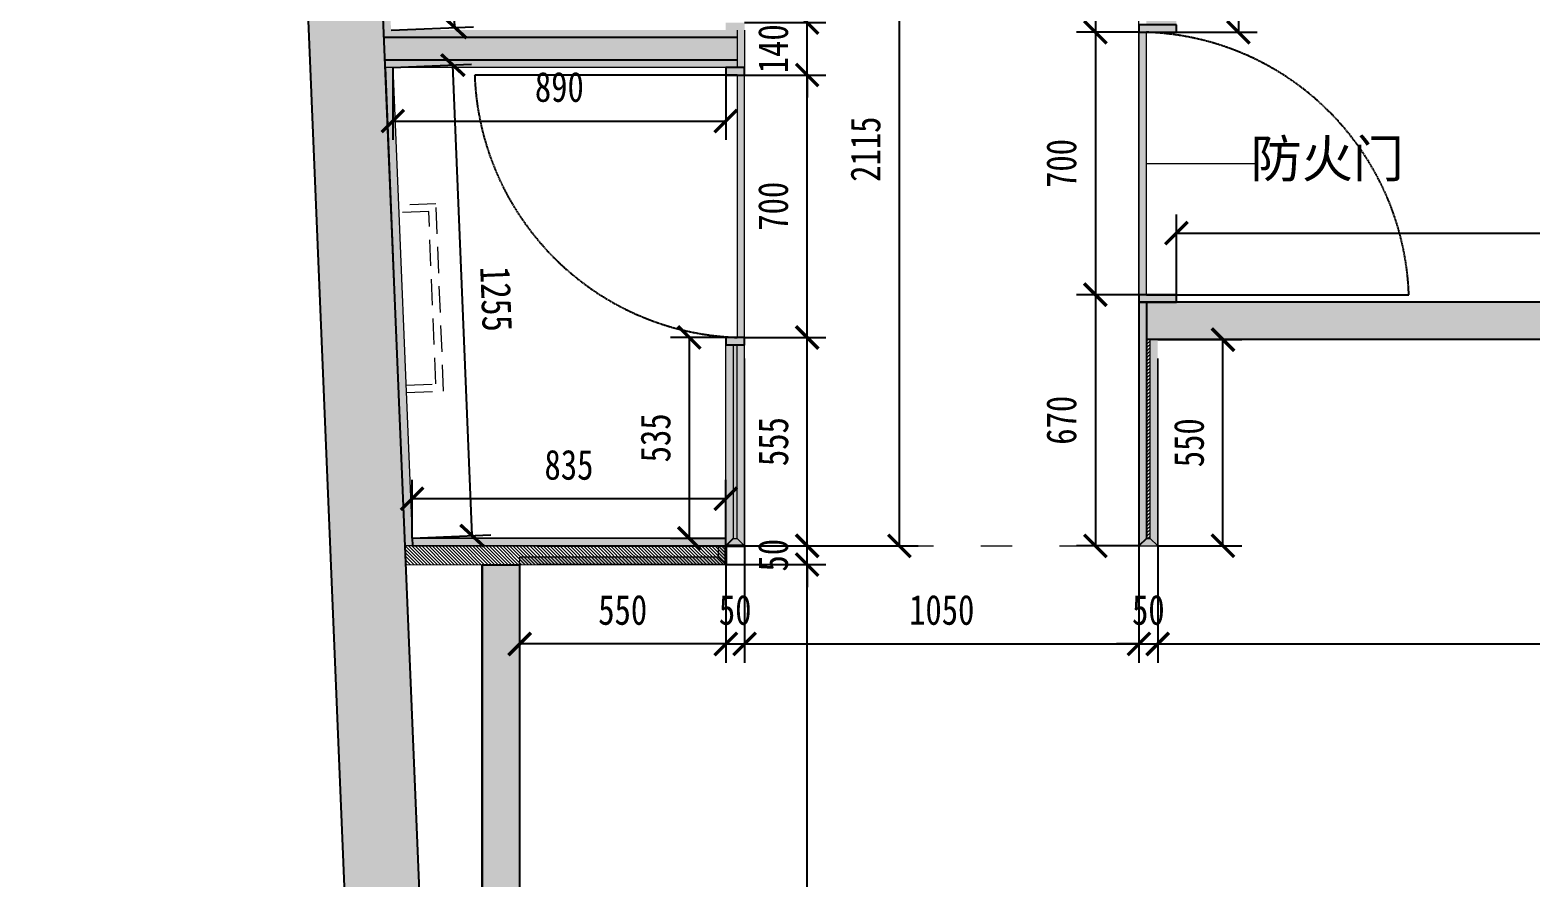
# Model space of a CAD drawing. Header units: millimetres. Extents: x 346472 to 732256, y -34068 to -15883.
# Drawn here: x 428065 to 432070, y -25010 to -22748 of the extents above; entities that cross this region are included whole.
import ezdxf

# ---------------------------------------------------------------- set-up
doc = ezdxf.new("R2010")
doc.units = ezdxf.units.MM
doc.header["$LTSCALE"] = 7
doc.header["$PDMODE"] = 3
for name, pattern in [('AED-090-P-PL02-N$0$ACAD_ISO03W100', [30, 12, -18]), ('DASH', [0.35, 0.25, -0.1]), ('DASHED', [0.75, 0.5, -0.25])]:
    doc.linetypes.add(name, pattern=pattern)
doc.layers.get('0').update_dxf_attribs({"lineweight": 0})
for name, color, linetype, lineweight in [('EA7 FLOOR', 253, 'Continuous', 5), ('EA7 furniture', 7, 'Continuous', 5), ('materials', 1, 'Continuous', 40), ('QUOTE', 251, 'Continuous', 5)]:
    doc.layers.add(name, color=color, linetype=linetype, lineweight=lineweight)
doc.layers.add('WALL', color=7, linetype='Continuous')
doc.layers.add('walls', color=7, linetype='Continuous')
doc.styles.add('DIM_FONT', font='', dxfattribs={"width": 0.8})
doc.styles.get("Standard").update_dxf_attribs({"font": 'STKaiti.ttf'})
doc.styles.get('DIM_FONT').set_extended_font_data('SimHei')
doc.dimstyles.new('DIMN100', dxfattribs={"dimtxt": 80, "dimasz": 60, "dimexe": 50, "dimexo": 0, "dimgap": 50, "dimtad": 1, "dimdec": 0, "dimrnd": 5, "dimzin": 0, "dimdsep": 46, "dimtxsty": 'DIM_FONT', "dimblk": 'ARCHTICK', "dimcen": 1, "dimclrd": 256, "dimclre": 256, "dimclrt": 256, "dimadec": 0, "dimazin": 0, "dimtfac": 1, "dimtdec": 0, "dimtix": 1, "dimtmove": 2, "dimatfit": 3, "dimldrblk": '_DIMX', "dimfxl": 250, "dimtolj": 1, "dimtzin": 0, "dimarcsym": 0})

# ---------------------------------------------------------------- blocks, each defined once
blk = doc.blocks.new('_ArchTick')
at = {"color": 0, "linetype": 'ByBlock', "const_width": 0.15}
blk.add_lwpolyline([(-0.5, -0.5), (0.5, 0.5)], dxfattribs=at)
blk = doc.blocks.new('*D84')
at = {"layer": 'Defpoints', "color": 0, "lineweight": 5, "transparency": 16777216}
for p in [(429921.5, -24174.3), (430138.5, -24174.3), (429921.5, -28174.3)]:
    blk.add_point(p, dxfattribs=at)
at = {"layer": 'QUOTE', "lineweight": -2, "transparency": 16777216}
for p, q in [((429921.5, -24174.3), (430188.5, -24174.3)), ((430138.5, -28174.3), (430138.5, -24174.3)), ((429921.5, -28174.3), (430188.5, -28174.3))]:
    blk.add_line(p, q, dxfattribs=at)
at = {"layer": 'QUOTE', "lineweight": -2, "transparency": 16777216, "xscale": 60, "yscale": 60, "zscale": 60}
for p, rotation in [((430138.5, -24174.3), 90), ((430138.5, -28174.3), 270)]:
    blk.add_blockref('_ArchTick', p, dxfattribs=dict(at, rotation=rotation))
at = {"layer": 'QUOTE', "lineweight": 5, "transparency": 16777216, "insert": (430048, -26174.3), "char_height": 80, "attachment_point": 5, "rotation": 90, "style": 'DIM_FONT'}
blk.add_mtext('\\A1;4000', dxfattribs=at)
blk = doc.blocks.new('_DIMX')
blk.add_line((-150, 0), (150, 0))
at = {"const_width": 50}
blk.add_lwpolyline([(-70, -70), (70, 70)], dxfattribs=at)
blk = doc.blocks.new('*D85')
at = {"layer": 'Defpoints', "color": 0, "lineweight": 5, "transparency": 16777216}
for p in [(429921.5, -24124.3, 1), (430138.5, -24124.3), (429921.5, -24174.3)]:
    blk.add_point(p, dxfattribs=at)
at = {"layer": 'QUOTE', "lineweight": -2, "transparency": 16777216}
for p, q in [((430138.5, -24124.3), (430138.5, -24064.3)), ((429921.5, -24124.3), (430188.5, -24124.3)), ((430138.5, -24174.3), (430138.5, -24124.3)), ((429921.5, -24174.3), (430188.5, -24174.3)), ((430138.5, -24174.3), (430138.5, -24234.3))]:
    blk.add_line(p, q, dxfattribs=at)
at = {"layer": 'QUOTE', "lineweight": -2, "transparency": 16777216, "xscale": 60, "yscale": 60, "zscale": 60}
for p, rotation in [((430138.5, -24124.3), 270), ((430138.5, -24174.3), 90)]:
    blk.add_blockref('_ArchTick', p, dxfattribs=dict(at, rotation=rotation))
at = {"layer": 'QUOTE', "lineweight": 5, "transparency": 16777216, "insert": (430048, -24149.3), "char_height": 80, "attachment_point": 5, "rotation": 90, "style": 'DIM_FONT'}
blk.add_mtext('\\A1;50', dxfattribs=at)
blk = doc.blocks.new('*D86')
at = {"layer": 'Defpoints', "color": 0, "lineweight": 5, "transparency": 16777216}
for p in [(429371.5, -24174.8, 1), (429921.4, -24174.3), (429371.5, -24386)]:
    blk.add_point(p, dxfattribs=at)
at = {"layer": 'QUOTE', "lineweight": -2, "transparency": 16777216}
for p, q in [((429371.5, -24174.8), (429371.5, -24436)), ((429921.4, -24174.3), (429921.4, -24436)), ((429921.4, -24386), (429371.5, -24386))]:
    blk.add_line(p, q, dxfattribs=at)
at = {"layer": 'QUOTE', "lineweight": -2, "transparency": 16777216, "xscale": 60, "yscale": 60, "zscale": 60, "rotation": 180}
blk.add_blockref('_ArchTick', (429371.5, -24386), dxfattribs=at)
at = {"layer": 'QUOTE', "lineweight": -2, "transparency": 16777216, "xscale": 60, "yscale": 60, "zscale": 60}
blk.add_blockref('_ArchTick', (429921.4, -24386), dxfattribs=at)
at = {"layer": 'QUOTE', "lineweight": 5, "transparency": 16777216, "insert": (429646.4, -24295.5), "char_height": 80, "attachment_point": 5, "style": 'DIM_FONT'}
blk.add_mtext('\\A1;550', dxfattribs=at)
blk = doc.blocks.new('*D88')
at = {"layer": 'Defpoints', "color": 0, "lineweight": 5, "transparency": 16777216}
for p in [(429921.5, -24124.3, -1), (429971.5, -24124.3, -1), (429971.5, -24386)]:
    blk.add_point(p, dxfattribs=at)
at = {"layer": 'QUOTE', "lineweight": -2, "transparency": 16777216}
for p, q in [((429921.5, -24124.3), (429921.5, -24436)), ((429971.5, -24124.3), (429971.5, -24436)), ((429921.5, -24386), (429861.5, -24386)), ((429921.5, -24386), (429971.5, -24386)), ((429971.5, -24386), (430031.5, -24386))]:
    blk.add_line(p, q, dxfattribs=at)
at = {"layer": 'QUOTE', "lineweight": -2, "transparency": 16777216, "xscale": 60, "yscale": 60, "zscale": 60}
blk.add_blockref('_ArchTick', (429921.5, -24386), dxfattribs=at)
at = {"layer": 'QUOTE', "lineweight": -2, "transparency": 16777216, "xscale": 60, "yscale": 60, "zscale": 60, "rotation": 180}
blk.add_blockref('_ArchTick', (429971.5, -24386), dxfattribs=at)
at = {"layer": 'QUOTE', "lineweight": 5, "transparency": 16777216, "insert": (429946.5, -24295.5), "char_height": 80, "attachment_point": 5, "style": 'DIM_FONT'}
blk.add_mtext('\\A1;50', dxfattribs=at)
blk = doc.blocks.new('*D89')
at = {"layer": 'Defpoints', "color": 0, "lineweight": 5, "transparency": 16777216}
for p in [(429971.5, -24124.3), (431023.8, -24124.3), (431023.8, -24386)]:
    blk.add_point(p, dxfattribs=at)
at = {"layer": 'QUOTE', "lineweight": -2, "transparency": 16777216}
for p, q in [((429971.5, -24124.3), (429971.5, -24436)), ((431023.8, -24124.3), (431023.8, -24436)), ((429971.5, -24386), (431023.8, -24386))]:
    blk.add_line(p, q, dxfattribs=at)
at = {"layer": 'QUOTE', "lineweight": -2, "transparency": 16777216, "xscale": 60, "yscale": 60, "zscale": 60, "rotation": 180}
blk.add_blockref('_ArchTick', (429971.5, -24386), dxfattribs=at)
at = {"layer": 'QUOTE', "lineweight": -2, "transparency": 16777216, "xscale": 60, "yscale": 60, "zscale": 60}
blk.add_blockref('_ArchTick', (431023.8, -24386), dxfattribs=at)
at = {"layer": 'QUOTE', "lineweight": 5, "transparency": 16777216, "insert": (430497.6, -24295.5), "char_height": 80, "attachment_point": 5, "style": 'DIM_FONT'}
blk.add_mtext('\\A1;1050', dxfattribs=at)
blk = doc.blocks.new('*D90')
at = {"layer": 'Defpoints', "color": 0, "lineweight": 5, "transparency": 16777216}
for p in [(431023.8, -24124.3), (431073.8, -24124.3), (431073.8, -24386)]:
    blk.add_point(p, dxfattribs=at)
at = {"layer": 'QUOTE', "lineweight": -2, "transparency": 16777216}
for p, q in [((431023.8, -24124.3), (431023.8, -24436)), ((431073.8, -24124.3), (431073.8, -24436)), ((431023.8, -24386), (430963.8, -24386)), ((431023.8, -24386), (431073.8, -24386)), ((431073.8, -24386), (431133.8, -24386))]:
    blk.add_line(p, q, dxfattribs=at)
at = {"layer": 'QUOTE', "lineweight": -2, "transparency": 16777216, "xscale": 60, "yscale": 60, "zscale": 60}
blk.add_blockref('_ArchTick', (431023.8, -24386), dxfattribs=at)
at = {"layer": 'QUOTE', "lineweight": -2, "transparency": 16777216, "xscale": 60, "yscale": 60, "zscale": 60, "rotation": 180}
blk.add_blockref('_ArchTick', (431073.8, -24386), dxfattribs=at)
at = {"layer": 'QUOTE', "lineweight": 5, "transparency": 16777216, "insert": (431048.8, -24295.5), "char_height": 80, "attachment_point": 5, "style": 'DIM_FONT'}
blk.add_mtext('\\A1;50', dxfattribs=at)
blk = doc.blocks.new('*D91')
at = {"layer": 'Defpoints', "color": 0, "lineweight": 5, "transparency": 16777216}
for p in [(429971.5, -23568.4, -1), (430138.5, -23568.4), (429971.5, -24124.3)]:
    blk.add_point(p, dxfattribs=at)
at = {"layer": 'QUOTE', "lineweight": -2, "transparency": 16777216}
for p, q in [((429971.5, -23568.4), (430188.5, -23568.4)), ((430138.5, -24124.3), (430138.5, -23568.4)), ((429971.5, -24124.3), (430188.5, -24124.3))]:
    blk.add_line(p, q, dxfattribs=at)
at = {"layer": 'QUOTE', "lineweight": -2, "transparency": 16777216, "xscale": 60, "yscale": 60, "zscale": 60}
for p, rotation in [((430138.5, -23568.4), 90), ((430138.5, -24124.3), 270)]:
    blk.add_blockref('_ArchTick', p, dxfattribs=dict(at, rotation=rotation))
at = {"layer": 'QUOTE', "lineweight": 5, "transparency": 16777216, "insert": (430048.5, -23846.3), "char_height": 80, "attachment_point": 5, "rotation": 90, "style": 'DIM_FONT'}
blk.add_mtext('\\A1;555', dxfattribs=at)
blk = doc.blocks.new('*D92')
at = {"layer": 'Defpoints', "color": 0, "lineweight": 5, "transparency": 16777216}
for p in [(429961.5, -22868.4, -1), (430138.5, -22868.4), (429971.5, -23568.4)]:
    blk.add_point(p, dxfattribs=at)
at = {"layer": 'QUOTE', "lineweight": -2, "transparency": 16777216}
for p, q in [((429961.5, -22868.4), (430188.5, -22868.4)), ((430138.5, -23568.4), (430138.5, -22868.4)), ((429971.5, -23568.4), (430188.5, -23568.4))]:
    blk.add_line(p, q, dxfattribs=at)
at = {"layer": 'QUOTE', "lineweight": -2, "transparency": 16777216, "xscale": 60, "yscale": 60, "zscale": 60}
for p, rotation in [((430138.5, -22868.4), 90), ((430138.5, -23568.4), 270)]:
    blk.add_blockref('_ArchTick', p, dxfattribs=dict(at, rotation=rotation))
at = {"layer": 'QUOTE', "lineweight": 5, "transparency": 16777216, "insert": (430048, -23218.4), "char_height": 80, "attachment_point": 5, "rotation": 90, "style": 'DIM_FONT'}
blk.add_mtext('\\A1;700', dxfattribs=at)
blk = doc.blocks.new('*D93')
at = {"layer": 'Defpoints', "color": 0, "lineweight": 5, "transparency": 16777216}
for p in [(429971.5, -22728.4, -1), (430138.5, -22728.4), (429971.5, -22868.4)]:
    blk.add_point(p, dxfattribs=at)
at = {"layer": 'QUOTE', "lineweight": -2, "transparency": 16777216}
for p, q in [((430138.5, -22728.4), (430138.5, -22668.4)), ((429971.5, -22728.4), (430188.5, -22728.4)), ((430138.5, -22868.4), (430138.5, -22728.4)), ((429971.5, -22868.4), (430188.5, -22868.4)), ((430138.5, -22868.4), (430138.5, -22928.4))]:
    blk.add_line(p, q, dxfattribs=at)
at = {"layer": 'QUOTE', "lineweight": -2, "transparency": 16777216, "xscale": 60, "yscale": 60, "zscale": 60}
for p, rotation in [((430138.5, -22728.4), 270), ((430138.5, -22868.4), 90)]:
    blk.add_blockref('_ArchTick', p, dxfattribs=dict(at, rotation=rotation))
at = {"layer": 'QUOTE', "lineweight": 5, "transparency": 16777216, "insert": (430048, -22798.4), "char_height": 80, "attachment_point": 5, "rotation": 90, "style": 'DIM_FONT'}
blk.add_mtext('\\A1;140', dxfattribs=at)
blk = doc.blocks.new('*D94')
at = {"layer": 'Defpoints', "color": 0, "lineweight": 5, "transparency": 16777216}
for p in [(429971.5, -22028.4, -1), (430138.5, -22028.4), (429971.5, -22728.4, -1)]:
    blk.add_point(p, dxfattribs=at)
at = {"layer": 'QUOTE', "lineweight": -2, "transparency": 16777216}
for p, q in [((429971.5, -22028.4), (430188.5, -22028.4)), ((430138.5, -22728.4), (430138.5, -22028.4)), ((429971.5, -22728.4), (430188.5, -22728.4))]:
    blk.add_line(p, q, dxfattribs=at)
at = {"layer": 'QUOTE', "lineweight": -2, "transparency": 16777216, "xscale": 60, "yscale": 60, "zscale": 60}
for p, rotation in [((430138.5, -22028.4), 90), ((430138.5, -22728.4), 270)]:
    blk.add_blockref('_ArchTick', p, dxfattribs=dict(at, rotation=rotation))
at = {"layer": 'QUOTE', "lineweight": 5, "transparency": 16777216, "insert": (430048, -22378.4), "char_height": 80, "attachment_point": 5, "rotation": 90, "style": 'DIM_FONT'}
blk.add_mtext('\\A1;700', dxfattribs=at)
blk = doc.blocks.new('*D95')
at = {"layer": 'Defpoints', "color": 0, "lineweight": 5, "transparency": 16777216}
for p in [(429971.5, -22008.4, -1), (430384.5, -22008.4), (429971.4, -24124.3, -1)]:
    blk.add_point(p, dxfattribs=at)
at = {"layer": 'QUOTE', "lineweight": -2, "transparency": 16777216}
for p, q in [((429971.5, -22008.4), (430434.5, -22008.4)), ((430384.5, -24124.3), (430384.5, -22008.4)), ((429971.4, -24124.3), (430434.5, -24124.3))]:
    blk.add_line(p, q, dxfattribs=at)
at = {"layer": 'QUOTE', "lineweight": -2, "transparency": 16777216, "xscale": 60, "yscale": 60, "zscale": 60}
for p, rotation in [((430384.5, -22008.4), 90), ((430384.5, -24124.3), 270)]:
    blk.add_blockref('_ArchTick', p, dxfattribs=dict(at, rotation=rotation))
at = {"layer": 'QUOTE', "lineweight": 5, "transparency": 16777216, "insert": (430294.5, -23066.3), "char_height": 80, "attachment_point": 5, "rotation": 90, "style": 'DIM_FONT'}
blk.add_mtext('\\A1;2115', dxfattribs=at)
blk = doc.blocks.new('*D100')
at = {"layer": 'Defpoints', "color": 0, "lineweight": 5, "transparency": 16777216}
for p in [(429033.2, -22848.4, -1), (429921.5, -22848.4, -1), (429921.5, -22991.1)]:
    blk.add_point(p, dxfattribs=at)
at = {"layer": 'QUOTE', "lineweight": -2, "transparency": 16777216}
for p, q in [((429033.2, -22848.4), (429033.2, -23041.1)), ((429921.5, -22848.4), (429921.5, -23041.1)), ((429033.2, -22991.1), (429921.5, -22991.1))]:
    blk.add_line(p, q, dxfattribs=at)
at = {"layer": 'QUOTE', "lineweight": -2, "transparency": 16777216, "xscale": 60, "yscale": 60, "zscale": 60, "rotation": 180}
blk.add_blockref('_ArchTick', (429033.2, -22991.1), dxfattribs=at)
at = {"layer": 'QUOTE', "lineweight": -2, "transparency": 16777216, "xscale": 60, "yscale": 60, "zscale": 60}
blk.add_blockref('_ArchTick', (429921.5, -22991.1), dxfattribs=at)
at = {"layer": 'QUOTE', "lineweight": 5, "transparency": 16777216, "insert": (429477.4, -22900.6), "char_height": 80, "attachment_point": 5, "style": 'DIM_FONT'}
blk.add_mtext('\\A1;890', dxfattribs=at)
blk = doc.blocks.new('*D101')
at = {"layer": 'Defpoints', "color": 0, "lineweight": 5, "transparency": 16777216}
for p in [(429084.6, -23998.5), (429084.6, -24103.5, 1), (429921.5, -24104.3, 1)]:
    blk.add_point(p, dxfattribs=at)
at = {"layer": 'QUOTE', "lineweight": -2, "transparency": 16777216}
for p, q in [((429084.6, -24103.5), (429084.6, -23948.5)), ((429921.5, -24104.3), (429921.5, -23948.5)), ((429921.5, -23998.5), (429084.6, -23998.5))]:
    blk.add_line(p, q, dxfattribs=at)
at = {"layer": 'QUOTE', "lineweight": -2, "transparency": 16777216, "xscale": 60, "yscale": 60, "zscale": 60, "rotation": 180}
blk.add_blockref('_ArchTick', (429084.6, -23998.5), dxfattribs=at)
at = {"layer": 'QUOTE', "lineweight": -2, "transparency": 16777216, "xscale": 60, "yscale": 60, "zscale": 60}
blk.add_blockref('_ArchTick', (429921.5, -23998.5), dxfattribs=at)
at = {"layer": 'QUOTE', "lineweight": 5, "transparency": 16777216, "insert": (429503, -23908.5), "char_height": 80, "attachment_point": 5, "style": 'DIM_FONT'}
blk.add_mtext('\\A1;835', dxfattribs=at)
blk = doc.blocks.new('*D102')
at = {"layer": 'Defpoints', "color": 0, "lineweight": 5, "transparency": 16777216}
for p in [(429824.2, -23568.4), (429921.5, -23568.4, -1), (429921.5, -24104.3)]:
    blk.add_point(p, dxfattribs=at)
at = {"layer": 'QUOTE', "lineweight": -2, "transparency": 16777216}
for p, q in [((429921.5, -23568.4), (429774.2, -23568.4)), ((429824.2, -24104.3), (429824.2, -23568.4)), ((429921.5, -24104.3), (429774.2, -24104.3))]:
    blk.add_line(p, q, dxfattribs=at)
at = {"layer": 'QUOTE', "lineweight": -2, "transparency": 16777216, "xscale": 60, "yscale": 60, "zscale": 60}
for p, rotation in [((429824.2, -23568.4), 90), ((429824.2, -24104.3), 270)]:
    blk.add_blockref('_ArchTick', p, dxfattribs=dict(at, rotation=rotation))
at = {"layer": 'QUOTE', "lineweight": 5, "transparency": 16777216, "insert": (429734.2, -23836.3), "char_height": 80, "attachment_point": 5, "rotation": 90, "style": 'DIM_FONT'}
blk.add_mtext('\\A1;535', dxfattribs=at)
blk = doc.blocks.new('*D103')
at = {"layer": 'Defpoints', "color": 0, "lineweight": 5, "transparency": 16777216}
for p in [(429033.2, -22848.4), (429193.3, -22841.8), (429084.6, -24103.5)]:
    blk.add_point(p, dxfattribs=at)
at = {"layer": 'EA7 furniture', "lineweight": -2, "transparency": 16777216}
for p, q in [((429033.2, -22848.4), (429243.2, -22839.8)), ((429244.6, -24097), (429193.3, -22841.8)), ((429084.6, -24103.5), (429294.6, -24094.9))]:
    blk.add_line(p, q, dxfattribs=at)
at = {"layer": 'EA7 furniture', "lineweight": -2, "transparency": 16777216, "xscale": 60, "yscale": 60, "zscale": 60}
for p, rotation in [((429193.3, -22841.8), 92.34377635843678), ((429244.6, -24097), 272.3437763584368)]:
    blk.add_blockref('_ArchTick', p, dxfattribs=dict(at, rotation=rotation))
at = {"layer": 'EA7 furniture', "lineweight": 5, "transparency": 16777216, "insert": (429308.9, -23465.7), "char_height": 80, "attachment_point": 5, "rotation": 272.3438, "style": 'DIM_FONT'}
blk.add_mtext('\\A1;1255', dxfattribs=at)
blk = doc.blocks.new('*D104')
at = {"layer": 'Defpoints', "color": 0, "lineweight": 5, "transparency": 16777216}
for p in [(428981.3, -21598.4), (429151.6, -21591.4), (429028.3, -22748.4)]:
    blk.add_point(p, dxfattribs=at)
at = {"layer": 'QUOTE', "lineweight": -2, "transparency": 16777216}
for p, q in [((428981.3, -21598.4), (429201.6, -21589.4)), ((429198.6, -22741.4), (429151.6, -21591.4)), ((429028.3, -22748.4), (429248.6, -22739.4))]:
    blk.add_line(p, q, dxfattribs=at)
at = {"layer": 'QUOTE', "lineweight": -2, "transparency": 16777216, "xscale": 60, "yscale": 60, "zscale": 60}
for p, rotation in [((429151.6, -21591.4), 92.34050927238549), ((429198.6, -22741.4), 272.3405092723855)]:
    blk.add_blockref('_ArchTick', p, dxfattribs=dict(at, rotation=rotation))
at = {"layer": 'QUOTE', "lineweight": 5, "transparency": 16777216, "insert": (429265.5, -22162.7), "char_height": 80, "attachment_point": 5, "rotation": 272.3405, "style": 'DIM_FONT'}
blk.add_mtext('\\A1;1150', dxfattribs=at)
blk = doc.blocks.new('*D105')
at = {"layer": 'Defpoints', "color": 0, "lineweight": 5, "transparency": 16777216}
for p in [(431023.8, -22008.4), (430907.5, -22754.3), (431023.8, -22754.3)]:
    blk.add_point(p, dxfattribs=at)
at = {"layer": 'QUOTE', "lineweight": -2, "transparency": 16777216}
for p, q in [((431023.8, -22008.4), (430857.5, -22008.4)), ((430907.5, -22008.4), (430907.5, -22754.3)), ((431023.8, -22754.3), (430857.5, -22754.3))]:
    blk.add_line(p, q, dxfattribs=at)
at = {"layer": 'QUOTE', "lineweight": -2, "transparency": 16777216, "xscale": 60, "yscale": 60, "zscale": 60}
for p, rotation in [((430907.5, -22008.4), 90), ((430907.5, -22754.3), 270)]:
    blk.add_blockref('_ArchTick', p, dxfattribs=dict(at, rotation=rotation))
at = {"layer": 'QUOTE', "lineweight": 5, "transparency": 16777216, "insert": (430817.5, -22381.3), "char_height": 80, "attachment_point": 5, "rotation": 90, "style": 'DIM_FONT'}
blk.add_mtext('\\A1;745', dxfattribs=at)
blk = doc.blocks.new('*D106')
at = {"layer": 'Defpoints', "color": 0, "lineweight": 5, "transparency": 16777216}
for p in [(431023.8, -22754.3), (430907.5, -23454.3), (431023.8, -23454.3)]:
    blk.add_point(p, dxfattribs=at)
at = {"layer": 'QUOTE', "lineweight": -2, "transparency": 16777216}
for p, q in [((431023.8, -22754.3), (430857.5, -22754.3)), ((430907.5, -22754.3), (430907.5, -23454.3)), ((431023.8, -23454.3), (430857.5, -23454.3))]:
    blk.add_line(p, q, dxfattribs=at)
at = {"layer": 'QUOTE', "lineweight": -2, "transparency": 16777216, "xscale": 60, "yscale": 60, "zscale": 60}
for p, rotation in [((430907.5, -22754.3), 90), ((430907.5, -23454.3), 270)]:
    blk.add_blockref('_ArchTick', p, dxfattribs=dict(at, rotation=rotation))
at = {"layer": 'QUOTE', "lineweight": 5, "transparency": 16777216, "insert": (430817.1, -23104.3), "char_height": 80, "attachment_point": 5, "rotation": 90, "style": 'DIM_FONT'}
blk.add_mtext('\\A1;700', dxfattribs=at)
blk = doc.blocks.new('*D107')
at = {"layer": 'Defpoints', "color": 0, "lineweight": 5, "transparency": 16777216}
for p in [(431023.8, -23454.3), (430907.5, -24124.3), (431023.7, -24124.3)]:
    blk.add_point(p, dxfattribs=at)
at = {"layer": 'QUOTE', "lineweight": -2, "transparency": 16777216}
for p, q in [((431023.8, -23454.3), (430857.5, -23454.3)), ((430907.5, -23454.3), (430907.5, -24124.3)), ((431023.7, -24124.3), (430857.5, -24124.3))]:
    blk.add_line(p, q, dxfattribs=at)
at = {"layer": 'QUOTE', "lineweight": -2, "transparency": 16777216, "xscale": 60, "yscale": 60, "zscale": 60}
for p, rotation in [((430907.5, -23454.3), 90), ((430907.5, -24124.3), 270)]:
    blk.add_blockref('_ArchTick', p, dxfattribs=dict(at, rotation=rotation))
at = {"layer": 'QUOTE', "lineweight": 5, "transparency": 16777216, "insert": (430817.1, -23789.3), "char_height": 80, "attachment_point": 5, "rotation": 90, "style": 'DIM_FONT'}
blk.add_mtext('\\A1;670', dxfattribs=at)
blk = doc.blocks.new('*D108')
at = {"layer": 'Defpoints', "color": 0, "lineweight": 5, "transparency": 16777216}
for p in [(431123.8, -21792.6), (431123.8, -22754.3), (431289.3, -22754.3)]:
    blk.add_point(p, dxfattribs=at)
at = {"layer": 'QUOTE', "lineweight": -2, "transparency": 16777216}
for p, q in [((431123.8, -21792.6), (431339.3, -21792.6)), ((431289.3, -21792.6), (431289.3, -22754.3)), ((431123.8, -22754.3), (431339.3, -22754.3))]:
    blk.add_line(p, q, dxfattribs=at)
at = {"layer": 'QUOTE', "lineweight": -2, "transparency": 16777216, "xscale": 60, "yscale": 60, "zscale": 60}
for p, rotation in [((431289.3, -21792.6), 90), ((431289.3, -22754.3), 270)]:
    blk.add_blockref('_ArchTick', p, dxfattribs=dict(at, rotation=rotation))
at = {"layer": 'QUOTE', "lineweight": 5, "transparency": 16777216, "insert": (431198.9, -22273.5), "char_height": 80, "attachment_point": 5, "rotation": 90, "style": 'DIM_FONT'}
blk.add_mtext('\\A1;960', dxfattribs=at)
blk = doc.blocks.new('*D109')
at = {"layer": 'Defpoints', "color": 0, "lineweight": 5, "transparency": 16777216}
for p in [(437994.8, -23290.2), (431123.8, -23474.3), (437994.8, -23474.3, 1)]:
    blk.add_point(p, dxfattribs=at)
at = {"layer": 'QUOTE', "lineweight": -2, "transparency": 16777216}
for p, q in [((431123.8, -23474.3), (431123.8, -23240.2)), ((437994.8, -23474.3), (437994.8, -23240.2)), ((431123.8, -23290.2), (437994.8, -23290.2))]:
    blk.add_line(p, q, dxfattribs=at)
at = {"layer": 'QUOTE', "lineweight": -2, "transparency": 16777216, "xscale": 60, "yscale": 60, "zscale": 60, "rotation": 180}
blk.add_blockref('_ArchTick', (431123.8, -23290.2), dxfattribs=at)
at = {"layer": 'QUOTE', "lineweight": -2, "transparency": 16777216, "xscale": 60, "yscale": 60, "zscale": 60}
blk.add_blockref('_ArchTick', (437994.8, -23290.2), dxfattribs=at)
at = {"layer": 'QUOTE', "lineweight": 5, "transparency": 16777216, "insert": (434559.3, -23199.8), "char_height": 80, "attachment_point": 5, "style": 'DIM_FONT'}
blk.add_mtext('\\A1;6870', dxfattribs=at)
blk = doc.blocks.new('*D67')
at = {"layer": 'Defpoints', "color": 0, "lineweight": 5, "transparency": 16777216}
for p in [(431073.8, -23574.3, 0), (431247.9, -23574.3), (431073.8, -24124.3)]:
    blk.add_point(p, dxfattribs=at)
at = {"layer": 'QUOTE', "lineweight": -2, "transparency": 16777216}
for p, q in [((431073.8, -23574.3), (431297.9, -23574.3)), ((431247.9, -24124.3), (431247.9, -23574.3)), ((431073.8, -24124.3), (431297.9, -24124.3))]:
    blk.add_line(p, q, dxfattribs=at)
at = {"layer": 'QUOTE', "lineweight": -2, "transparency": 16777216, "xscale": 60, "yscale": 60, "zscale": 60}
for p, rotation in [((431247.9, -23574.3), 90), ((431247.9, -24124.3), 270)]:
    blk.add_blockref('_ArchTick', p, dxfattribs=dict(at, rotation=rotation))
at = {"layer": 'QUOTE', "lineweight": 5, "transparency": 16777216, "insert": (431157.5, -23849.3), "char_height": 80, "attachment_point": 5, "rotation": 90, "style": 'DIM_FONT'}
blk.add_mtext('\\A1;550', dxfattribs=at)
blk = doc.blocks.new('*D68')
at = {"layer": 'Defpoints', "color": 0, "lineweight": 5, "transparency": 16777216}
for p in [(431073.8, -24124.3), (437073.8, -24124.3), (437073.8, -24386)]:
    blk.add_point(p, dxfattribs=at)
at = {"layer": 'QUOTE', "lineweight": -2, "transparency": 16777216}
for p, q in [((431073.8, -24124.3), (431073.8, -24436)), ((437073.8, -24124.3), (437073.8, -24436)), ((431073.8, -24386), (437073.8, -24386))]:
    blk.add_line(p, q, dxfattribs=at)
at = {"layer": 'QUOTE', "lineweight": -2, "transparency": 16777216, "xscale": 60, "yscale": 60, "zscale": 60, "rotation": 180}
blk.add_blockref('_ArchTick', (431073.8, -24386), dxfattribs=at)
at = {"layer": 'QUOTE', "lineweight": -2, "transparency": 16777216, "xscale": 60, "yscale": 60, "zscale": 60}
blk.add_blockref('_ArchTick', (437073.8, -24386), dxfattribs=at)
at = {"layer": 'QUOTE', "lineweight": 5, "transparency": 16777216, "insert": (434073.8, -24295.5), "char_height": 80, "attachment_point": 5, "style": 'DIM_FONT'}
blk.add_mtext('\\A1;6000', dxfattribs=at)

msp = doc.modelspace()

# ---------------------------------------------------------------- hatches: boundary and pattern name
at = {"layer": 'EA7 furniture', "lineweight": 5}
h = msp.add_hatch(color=256, dxfattribs=at)
h.dxf.hatch_style = 1
h.paths.add_polyline_path([(429951.5, -22748.4), (429921.5, -22748.4), (429008.3, -22748.4), (429009.1, -22768.4), (429951.5, -22768.4)])
h.paths.add_polyline_path([(428980.5, -21578.4), (428960.4, -21578.4), (429008.3, -22748.4), (429028.3, -22748.4)])
h = msp.add_hatch(color=1, dxfattribs=at)
h.dxf.hatch_style = 1
h.paths.add_polyline_path([(429971.5, -22008.4), (429921.5, -22008.4), (429921.5, -22028.4), (429971.5, -22028.4)])
h.paths.add_polyline_path([(429971.5, -23568.4), (429921.5, -23568.4), (429921.5, -23588.4), (429971.5, -23588.4)])
h = msp.add_hatch(color=1, dxfattribs=at)
h.dxf.hatch_style = 1
h.paths.add_polyline_path([(429921.5, -22728.4), (429921.5, -22748.4), (429971.5, -22748.4), (429971.5, -22728.4)])
h.paths.add_polyline_path([(429971.5, -22848.4), (429921.5, -22848.4), (429921.5, -22868.4), (429951.5, -22868.4), (429971.5, -22868.4)])
h = msp.add_hatch(color=1, dxfattribs=at)
h.dxf.hatch_style = 1
h.paths.add_polyline_path([(431123.8, -23454.3), (431043.8, -23454.3), (431023.8, -23454.3), (431023.8, -23474.3), (431123.8, -23474.3)])
h.paths.add_polyline_path([(431123.8, -22734.3), (431023.8, -22734.3), (431023.8, -22754.3), (431123.8, -22754.3)])
h = msp.add_hatch(color=256, dxfattribs=at)
h.dxf.hatch_style = 1
h.paths.add_polyline_path([(429951.5, -22768.4), (429009.1, -22768.4), (429011.6, -22828.4), (429951.5, -22828.4)])
h = msp.add_hatch(color=256, dxfattribs=at)
h.dxf.hatch_style = 1
h.paths.add_polyline_path([(429971.5, -22748.4), (429951.5, -22748.4), (429951.5, -22848.4), (429971.5, -22848.4)])
h = msp.add_hatch(color=256, dxfattribs=at)
h.dxf.hatch_style = 1
h.paths.add_polyline_path([(431043.8, -22754.3), (431023.8, -22754.3), (431023.8, -23454.3), (431043.8, -23454.3)])
h = msp.add_hatch(color=256, dxfattribs=at)
h.dxf.hatch_style = 1
h.paths.add_polyline_path([(429951.5, -22828.4), (429011.6, -22828.4), (429012.4, -22848.4), (429951.5, -22848.4)])
h.paths.add_polyline_path([(429054.6, -24137.7), (429471.1, -24137.7), (429471.1, -23900.5), (429054.6, -23900.5)], flags=9)
h.paths.add_polyline_path([(429548.8, -23986.2), (429862.9, -23986.2), (429862.9, -23749), (429548.8, -23749)], flags=9)
h = msp.add_hatch(color=256, dxfattribs=at)
h.dxf.hatch_style = 1
h.paths.add_polyline_path([(429033.2, -22848.4), (429013.2, -22848.4), (429065.4, -24124.3), (429085.4, -24124.3)])
h = msp.add_hatch(color=256, dxfattribs=at)
h.dxf.hatch_style = 1
h.paths.add_polyline_path([(429971.5, -22868.4), (429951.5, -22868.4), (429951.5, -23568.4), (429971.5, -23568.4)])
h = msp.add_hatch(color=256, dxfattribs=at)
h.dxf.hatch_style = 1
h.paths.add_polyline_path([(431043.8, -24104.3), (431023.8, -24124.3), (431023.8, -23474.3), (431043.8, -23474.3)])
h = msp.add_hatch(color=256, dxfattribs=at)
h.dxf.hatch_style = 1
h.paths.add_polyline_path([(429921.5, -23568.4), (429921.5, -24124.3), (429941.5, -24104.3), (429941.5, -23588.4), (429921.5, -23588.4)])
h = msp.add_hatch(dxfattribs=at)
h.set_pattern_fill('ANSI31', color=256, scale=2)
h.set_pattern_definition([(45, (-202316.5454, -161183.815), (-4.49012806, 4.49012806), [])])
h.paths.add_polyline_path([(431053.8, -23575), (431043.8, -23575), (431043.8, -24104.3), (431053.8, -24104.3)])
h = msp.add_hatch(color=256, dxfattribs=at)
h.dxf.hatch_style = 1
h.paths.add_polyline_path([(429951.5, -23588.4), (429941.5, -23588.4), (429941.5, -24104.3), (429951.5, -24104.3)])
h = msp.add_hatch(color=256, dxfattribs=at)
h.dxf.hatch_style = 1
h.paths.add_polyline_path([(429971.5, -23588.4), (429951.5, -23588.4), (429951.5, -24104.3), (429971.5, -24124.3)])
h = msp.add_hatch(color=5, dxfattribs=at)
h.dxf.hatch_style = 1
h.paths.add_polyline_path([(429611.6, -24103.5), (429084.6, -24103.5), (429085.4, -24123.5), (429611.6, -24123.5)])
h.paths.add_polyline_path([(429921.5, -24103.5), (429635.4, -24103.5), (429635.4, -24123.5), (429921.5, -24124.3), (429921.5, -24123.5)])
h.paths.add_polyline_path([(429635.4, -24103.5), (429611.6, -24103.5), (429611.6, -24123.5), (429635.4, -24123.5)])
at = {"layer": 'EA7 furniture', "lineweight": 9}
h = msp.add_hatch(dxfattribs=at)
h.set_pattern_fill('ANSI31', color=256, scale=2, angle=90)
h.set_pattern_definition([(135, (566980.991, -649137.3815), (-4.49012806, -4.49012806), [])])
h.paths.add_polyline_path([(429065.4, -24124.3), (429067.5, -24174.9), (429921.5, -24174.3), (429921.5, -24124.3)])
at = {"layer": 'WALL', "lineweight": 5}
h = msp.add_hatch(color=8, dxfattribs=at)
h.dxf.hatch_style = 1
h.paths.add_polyline_path([(431053.8, -24104.3), (431073.8, -24124.3), (431073.8, -23575), (431053.8, -23575)])
h = msp.add_hatch(color=10, dxfattribs=at)
h.dxf.hatch_style = 1
h.paths.add_polyline_path([(429921.5, -24124.3), (429971.5, -24124.3), (429951.5, -24104.3), (429941.5, -24104.3)])
h = msp.add_hatch(color=10, dxfattribs=at)
h.dxf.hatch_style = 1
h.paths.add_polyline_path([(431023.8, -24124.3), (431073.8, -24124.3), (431053.8, -24104.3), (431043.8, -24104.3)])
h = msp.add_hatch(color=10, dxfattribs=at)
h.dxf.hatch_style = 1
h.paths.add_polyline_path([(429921.5, -24124.3), (429921.5, -24174.3), (429901.5, -24154.3), (429901.5, -24124.3)])
h = msp.add_hatch(color=8, dxfattribs=at)
h.dxf.hatch_style = 1
h.paths.add_polyline_path([(429901.5, -24154.3), (429921.5, -24174.3), (429372.2, -24174.3), (429372.2, -24154.3)])
at = {"layer": 'walls', "true_color": 0x939598}
h = msp.add_hatch(color=252, dxfattribs=at)
h.dxf.hatch_style = 1
h.paths.add_polyline_path([(428342.7, -18896.8), (428065.1, -18999), (428746.5, -21268), (429037.3, -28262.2), (429237.1, -28253.7), (428946.4, -21259.7), (434073.8, -22514.6), (434073.8, -22308.7), (428993.9, -21065.4)])
h.paths.add_polyline_path([(434073.8, -22308.7), (434073.8, -22514.6), (440966.6, -24201.6), (440829.6, -24761.5), (440810.9, -24837.8), (440908, -24861.6), (441005.1, -24885.4), (441208.4, -24054.9)])
h.paths.add_polyline_path([(440761.5, -25881), (440798.3, -25730.5), (440604, -25682.9), (440519.6, -26027.7), (442909.1, -26612.5), (442377.8, -28783.8), (442585.3, -28783.8), (443155.3, -26472.1)])
h.paths.add_polyline_path([(442585.3, -28783.8), (442377.8, -28783.8), (442337.3, -28949.2), (442532.4, -28998.3)])
h.paths.add_polyline_path([(442337.9, -28949.4), (442315.7, -29037.5), (442292.1, -29133.7), (442291, -29138), (443694.5, -29486.6), (443745.1, -29303.4)])
at = {"layer": 'walls'}
h = msp.add_hatch(dxfattribs=at)
h.set_pattern_fill('AR-CONC', color=256, scale=0.5)
h.paths.add_polyline_path([(438176, -23518.6), (437994.8, -23474.3), (434073.8, -23474.3), (434073.8, -23574.3), (438176, -23574.3)])
h.paths.add_polyline_path([(434073.8, -23474.3), (431073.8, -23474.3), (431043.8, -23474.3), (431043.8, -23574.3), (434073.8, -23574.3)])
h.paths.add_polyline_path([(431123.8, -21792.6), (431043.8, -21768.1), (431043.8, -22734.3), (431123.8, -22734.3)])
h = msp.add_hatch(color=0, dxfattribs=at)
h.dxf.hatch_style = 1
h.paths.add_polyline_path([(429371.5, -24174.8), (429271.5, -24174.8), (429271.5, -28224.3), (429371.5, -28224.3)])

# ---------------------------------------------------------------- linework, layer by layer
at = {"layer": 'EA7 FLOOR'}
msp.add_line((431043.8, -23104.3), (431332.6, -23104.3), dxfattribs=at)
at = {"layer": 'EA7 FLOOR', "color": 0}
msp.add_line((431023.8, -24124.3), (431023.8, -23464.3), dxfattribs=at)
at = {"layer": 'EA7 furniture', "lineweight": 5}
for p, q in [((428960.4, -21578.4, -1), (429009.1, -22768.4, -1)), ((431023.8, -23574.3), (431023.8, -21768.1)), ((429951.5, -22748.4, -1), (429951.5, -22848.4, -1)), ((429951.5, -22748.4), (429951.5, -22848.4)), ((429971.5, -22748.4), (429971.5, -22848.4)), ((429971.5, -22848.4, -1), (429012.4, -22848.4, -1)), ((429013.2, -22848.4, -1), (429065.4, -24124.3, 1)), ((429033.2, -22848.4, -1), (429085.4, -24123.5, 1)), ((429921.5, -24124.3, -1), (429921.5, -23568.4, -1)), ((429941.5, -23588.4, -1), (429941.5, -24104.3, -1)), ((429971.5, -23624.3, -1), (429971.5, -24124.3, -1)), ((429371.5, -24174.8, 1), (429372.2, -24154.3))]:
    msp.add_line(p, q, dxfattribs=at)
at = {"layer": 'EA7 furniture', "linetype": 'AED-090-P-PL02-N$0$ACAD_ISO03W100', "lineweight": 5}
msp.add_line((429971.5, -24124.3, -1), (431023.8, -24124.3), dxfattribs=at)
at = {"layer": 'EA7 furniture', "lineweight": 5}
msp.add_lwpolyline([(431043.8, -22754.3), (431023.8, -22754.3), (431023.8, -23454.3), (431043.8, -23454.3)], close=True, dxfattribs=at)
at = {"layer": 'EA7 furniture', "lineweight": 9, "elevation": -1}
msp.add_lwpolyline([(429921.5, -22848.4), (429921.5, -22868.4)], dxfattribs=at)
at = {"layer": 'EA7 furniture', "lineweight": 5, "elevation": -1}
msp.add_lwpolyline([(429951.5, -23568.4), (429971.5, -23568.4), (429971.5, -22868.4), (429951.5, -22868.4)], close=True, dxfattribs=at)
at = {"layer": 'EA7 furniture', "linetype": 'DASHED', "ltscale": 20, "elevation": 0}
for points in [[(429068.7, -23715.5), (429168.6, -23711.4), (429148.2, -23211.8), (429048.3, -23215.9)], [(429067.9, -23695.5), (429147.8, -23692.3), (429129, -23232.6), (429049.1, -23235.9)]]:
    msp.add_lwpolyline(points, dxfattribs=at)
at = {"layer": 'EA7 furniture', "lineweight": 5, "elevation": -1}
for points in [[(429921.5, -24124.3), (429971.5, -24124.3), (429971.5, -23588.4)], [(429941.5, -24104.3), (429951.5, -24104.3), (429951.5, -23588.4)]]:
    msp.add_lwpolyline(points, dxfattribs=at)
at = {"layer": 'EA7 furniture', "lineweight": 9, "elevation": 1}
msp.add_lwpolyline([(429067.5, -24174.9), (429921.5, -24174.3), (429921.5, -24124.3), (429065.4, -24124.3)], close=True, dxfattribs=at)
at = {"layer": 'materials', "color": 10, "lineweight": 40}
for points, elevation in [([(429921.5, -24174.3), (429921.5, -24124.3)], 1), ([(429971.5, -24124.3), (429921.5, -24124.3)], -1), ([(429971.5, -24124.3), (429921.5, -24124.3)], -1)]:
    msp.add_lwpolyline(points, dxfattribs=dict(at, elevation=elevation))
at = {"layer": 'WALL'}
for p, q in [((431023.8, -23474.3), (431023.8, -24124.3)), ((431043.8, -23474.3, 0), (431043.8, -24104.3)), ((429941.5, -24104.3, -1), (429921.5, -24124.3, -1)), ((431043.8, -24104.3), (431023.8, -24124.3)), ((429421.5, -24124.3), (429921.5, -24124.3))]:
    msp.add_line(p, q, dxfattribs=at)
at = {"layer": 'WALL', "lineweight": 5}
for p, q in [((431073.8, -23624.3), (431073.8, -24124.3)), ((429951.5, -24104.3, -1), (429971.5, -24124.3, -1)), ((431053.8, -24104.3), (431073.8, -24124.3)), ((429421.5, -24174.3), (429921.5, -24174.3)), ((429901.5, -24154.3), (429921.5, -24174.3))]:
    msp.add_line(p, q, dxfattribs=at)
at = {"layer": 'WALL'}
for points in [[(428946.4, -21259.7), (429237.1, -28253.7), (429237.1, -28253.7)], [(428746.5, -21268), (429037.3, -28262)]]:
    msp.add_lwpolyline(points, dxfattribs=at)
at = {"layer": 'WALL', "lineweight": 5}
for points in [[(431043.8, -24104.3), (431053.8, -24104.3), (431053.8, -23575)], [(431023.8, -24124.3), (431073.8, -24124.3), (431073.8, -23624.3)], [(429901.5, -24124.3), (429901.5, -24154.3), (429372.2, -24154.3)], [(429921.5, -24124.3), (429921.5, -24174.3), (429421.5, -24174.3)]]:
    msp.add_lwpolyline(points, dxfattribs=at)
at = {"layer": 'walls'}
for p, q in [((429951.5, -22768.4, -1), (429008.2, -22768.4, -1)), ((429951.5, -22828.4, -1), (429012.4, -22828.4, -1)), ((429921.5, -22848.4, -1), (429921.5, -22868.4, -1)), ((437994.8, -23474.3, 1), (431023.8, -23474.3)), ((438176, -23574.3, 1), (431043.8, -23574.3, 0)), ((429271.5, -24174.8, 1), (429271.5, -28224.3, -1)), ((429371.5, -24174.7, 1), (429371.5, -28224.3, -1))]:
    msp.add_line(p, q, dxfattribs=at)
at = {"layer": 'walls', "linetype": 'DASH'}
for p, q in [((429951.5, -22868.4, -1), (429251.5, -22868.4, -1)), ((431043.8, -23454.3), (431743.8, -23454.3))]:
    msp.add_line(p, q, dxfattribs=at)
at = {"layer": 'walls'}
for points in [[(431123.8, -22734.3), (431023.8, -22734.3), (431023.8, -22754.3), (431123.8, -22754.3)], [(431123.8, -23454.3), (431023.8, -23454.3), (431023.8, -23474.3), (431123.8, -23474.3)]]:
    msp.add_lwpolyline(points, close=True, dxfattribs=at)
for points, elevation in [([(429921.5, -22868.4), (429971.5, -22868.4), (429971.5, -22848.4), (429921.5, -22848.4)], -1), ([(429921.5, -23588.4), (429971.5, -23588.4), (429971.5, -23568.4), (429921.5, -23568.4)], -1), ([(429085.4, -24123.5), (429921.5, -24124.3), (429921.5, -24104.3), (429084.6, -24103.5)], 1), ([(429271.5, -24174.8), (429371.5, -24174.8), (429371.5, -28224.3), (429271.5, -28224.3)], 1)]:
    msp.add_lwpolyline(points, close=True, dxfattribs=dict(at, elevation=elevation))
at = {"layer": 'walls', "linetype": 'DASH'}
for centre, start, end in [((431018.2, -23479.8), 2.0144, 87.9856), ((429977, -22842.8, -1), 182.0144, 267.9856)]:
    msp.add_arc(centre, 726, start, end, dxfattribs=at)

# ---------------------------------------------------------------- texts
at = {"layer": 'EA7 furniture', "ltscale": 100, "insert": (431321.7, -23041.4, 0), "char_height": 100, "attachment_point": 1}
msp.add_mtext_dynamic_manual_height_columns('{\\fSimSun|b0|i0|c134|p2;防火门}', width=9677.842, gutter_width=1, heights=[0], dxfattribs=at)

# ---------------------------------------------------------------- dimensions: what is measured, and where the dimension line sits
at = {"layer": 'EA7 furniture', "lineweight": 5}
dim = msp.add_aligned_dim(p1=(429084.6, -24103.5), p2=(429033.2, -22848.4), distance=-160.2, dimstyle='DIMN100', dxfattribs=at)
dim.commit()
dim.dimension.update_dxf_attribs({"geometry": '*D103', "text_midpoint": (429308.9, -23465.7)})
at = {"layer": 'QUOTE', "lineweight": 5}
dim = msp.add_aligned_dim(p1=(429028.3, -22748.4), p2=(428981.3, -21598.4), distance=-170.5, dimstyle='DIMN100', dxfattribs=at)
dim.commit()
dim.dimension.update_dxf_attribs({"geometry": '*D104', "text_midpoint": (429265.5, -22162.7)})
for base, p1, p2, picture, middle in [((431289.3, -22754.3), (431123.8, -21792.6), (431123.8, -22754.3), '*D108', (431198.9, -22273.5)), ((430384.5, -22008.4), (429971.4, -24124.3, -1), (429971.5, -22008.4, -1), '*D95', (430294.5, -23066.3)), ((430907.5, -22754.3), (431023.8, -22008.4), (431023.8, -22754.3), '*D105', (430817.5, -22381.3)), ((430138.5, -22028.4), (429971.5, -22728.4, -1), (429971.5, -22028.4, -1), '*D94', (430048, -22378.4)), ((430138.5, -22728.4), (429971.5, -22868.4), (429971.5, -22728.4, -1), '*D93', (430048, -22798.4)), ((430907.5, -23454.3), (431023.8, -22754.3), (431023.8, -23454.3), '*D106', (430817.1, -23104.3)), ((430138.5, -22868.4), (429971.5, -23568.4), (429961.5, -22868.4, -1), '*D92', (430048, -23218.4)), ((430907.5, -24124.3), (431023.8, -23454.3), (431023.7, -24124.3), '*D107', (430817.1, -23789.3)), ((429824.2, -23568.4), (429921.5, -24104.3), (429921.5, -23568.4, -1), '*D102', (429734.2, -23836.3)), ((430138.5, -23568.4), (429971.5, -24124.3), (429971.5, -23568.4, -1), '*D91', (430048.5, -23846.3)), ((431247.9, -23574.3), (431073.8, -24124.3), (431073.8, -23574.3, 0), '*D67', (431157.5, -23849.3)), ((430138.5, -24124.3), (429921.5, -24174.3), (429921.5, -24124.3, 1), '*D85', (430048, -24149.3)), ((430138.5, -24174.3), (429921.5, -28174.3), (429921.5, -24174.3), '*D84', (430048, -26174.3))]:
    dim = msp.add_linear_dim(base=base, p1=p1, p2=p2, angle=90, dimstyle='DIMN100', dxfattribs=at)
    dim.commit()
    dim.dimension.update_dxf_attribs({"geometry": picture, "text_midpoint": middle})
for base, p1, p2, picture, middle in [((429921.5, -22991.1), (429033.2, -22848.4, -1), (429921.5, -22848.4, -1), '*D100', (429477.4, -22900.6)), ((437994.8, -23290.2), (431123.8, -23474.3), (437994.8, -23474.3, 1), '*D109', (434559.3, -23199.8)), ((429084.6, -23998.5), (429921.5, -24104.3, 1), (429084.6, -24103.5, 1), '*D101', (429503, -23908.5)), ((429971.5, -24386), (429921.5, -24124.3, -1), (429971.5, -24124.3, -1), '*D88', (429946.5, -24295.5)), ((431023.8, -24386), (429971.5, -24124.3), (431023.8, -24124.3), '*D89', (430497.6, -24295.5)), ((431073.8, -24386), (431023.8, -24124.3), (431073.8, -24124.3), '*D90', (431048.8, -24295.5)), ((437073.8, -24386), (431073.8, -24124.3), (437073.8, -24124.3), '*D68', (434073.8, -24295.5)), ((429371.5, -24386), (429921.4, -24174.3), (429371.5, -24174.8, 1), '*D86', (429646.4, -24295.5))]:
    dim = msp.add_linear_dim(base=base, p1=p1, p2=p2, dimstyle='DIMN100', dxfattribs=at)
    dim.commit()
    dim.dimension.update_dxf_attribs({"geometry": picture, "text_midpoint": middle})

doc.saveas('drawing.dxf')
